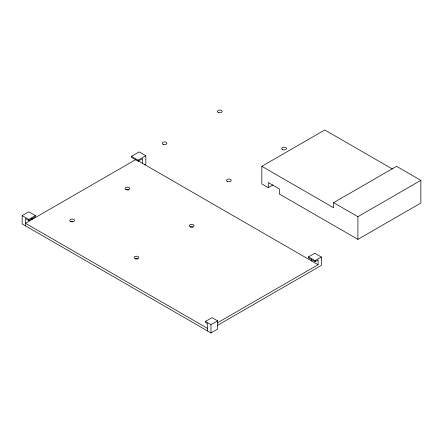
<?xml version="1.0" encoding="UTF-8"?>
<svg xmlns="http://www.w3.org/2000/svg" width="443" height="443" viewBox="0 0 443 443"><rect width="100%" height="100%" fill="white"/><g stroke="black" fill="none" stroke-linecap="round" stroke-linejoin="round"><path stroke-width="0.66" d="M207.673 331.032L207.673 323.761L205.463 322.487L205.463 321.463L212.092 317.642L217.613 320.826L217.613 329.116L210.984 332.942L22.15 223.92L22.15 215.63L28.778 211.804L35.401 215.63L35.401 216.649L28.778 220.476L25.461 218.565L25.461 225.83M142.519 163.351L142.519 158.633L138.1 161.186L131.477 157.359L131.477 156.34L139.207 151.877L145.83 155.698L145.83 163.988L144.174 164.946M22.15 215.63L28.778 219.457L35.401 215.63M135.89 159.524L25.461 223.283L207.673 328.479M131.477 156.34L138.1 160.161L145.83 155.698M273.004 184.897L268.27 187.627L261.83 183.911L261.83 166.313L324.774 129.971L392.371 168.993M261.83 166.313L333.612 207.756L333.612 202.656L396.557 166.313L420.85 180.34L420.85 203.038L357.905 239.375L279.317 194.006L279.317 188.901L268.27 182.527L268.27 187.627M333.612 202.656L357.905 216.682L420.85 180.34M217.28 322.93L318.102 264.72L318.102 260.002L315.161 261.702L308.538 257.876L308.538 256.857L314.79 253.246L321.413 257.073L321.413 265.363L217.291 325.478M308.538 256.857L315.161 260.683L321.413 257.073M205.463 321.463L210.984 324.653L217.613 320.826M137.552 160.482L318.102 264.72M357.905 216.682L357.905 239.375M315.161 260.683L315.161 261.702M311.473 259.548L311.473 260.899M210.984 324.653L210.984 332.942M138.1 160.161L138.1 161.186M32.09 218.106L32.09 219.457M28.778 219.457L28.778 220.476M70.969 221.805A2.342 1.351 0 0 1 72.746 221.672M126.753 189.792A2.342 1.351 0 0 1 128.531 189.931M190.512 227.065A2.342 1.351 0 0 1 192.855 227.065M135.298 258.945A2.342 1.351 0 0 1 137.64 258.945M227.248 181.381A2.342 1.351 0 0 0 231.168 180.777A2.342 1.351 0 0 0 228.3 179.122A2.342 1.351 0 0 0 227.248 181.381M163.406 144.462A2.342 1.351 0 0 0 166.922 143.288A2.342 1.351 0 0 0 163.406 142.12A2.342 1.351 0 0 0 163.406 144.462M218.139 112.367A2.342 1.351 0 0 0 222.059 111.763A2.342 1.351 0 0 0 219.185 110.102A2.342 1.351 0 0 0 218.139 112.367M282.462 149.507A2.342 1.351 0 0 0 286.383 148.898A2.342 1.351 0 0 0 283.514 147.242A2.342 1.351 0 0 0 282.462 149.507M126.183 189.72A2.342 1.351 0 0 0 129.699 188.552A2.342 1.351 0 0 0 126.183 187.378A2.342 1.351 0 0 0 126.183 189.72M135.298 258.734A2.342 1.351 0 0 0 138.809 257.566A2.342 1.351 0 0 0 135.298 256.392A2.342 1.351 0 0 0 135.298 258.734M70.487 221.384A2.342 1.351 0 0 0 74.407 220.775A2.342 1.351 0 0 0 71.533 219.119A2.342 1.351 0 0 0 70.487 221.384M190.512 226.86A2.342 1.351 0 0 0 194.023 225.686A2.342 1.351 0 0 0 190.512 224.518A2.342 1.351 0 0 0 190.512 226.86"/></g></svg>
